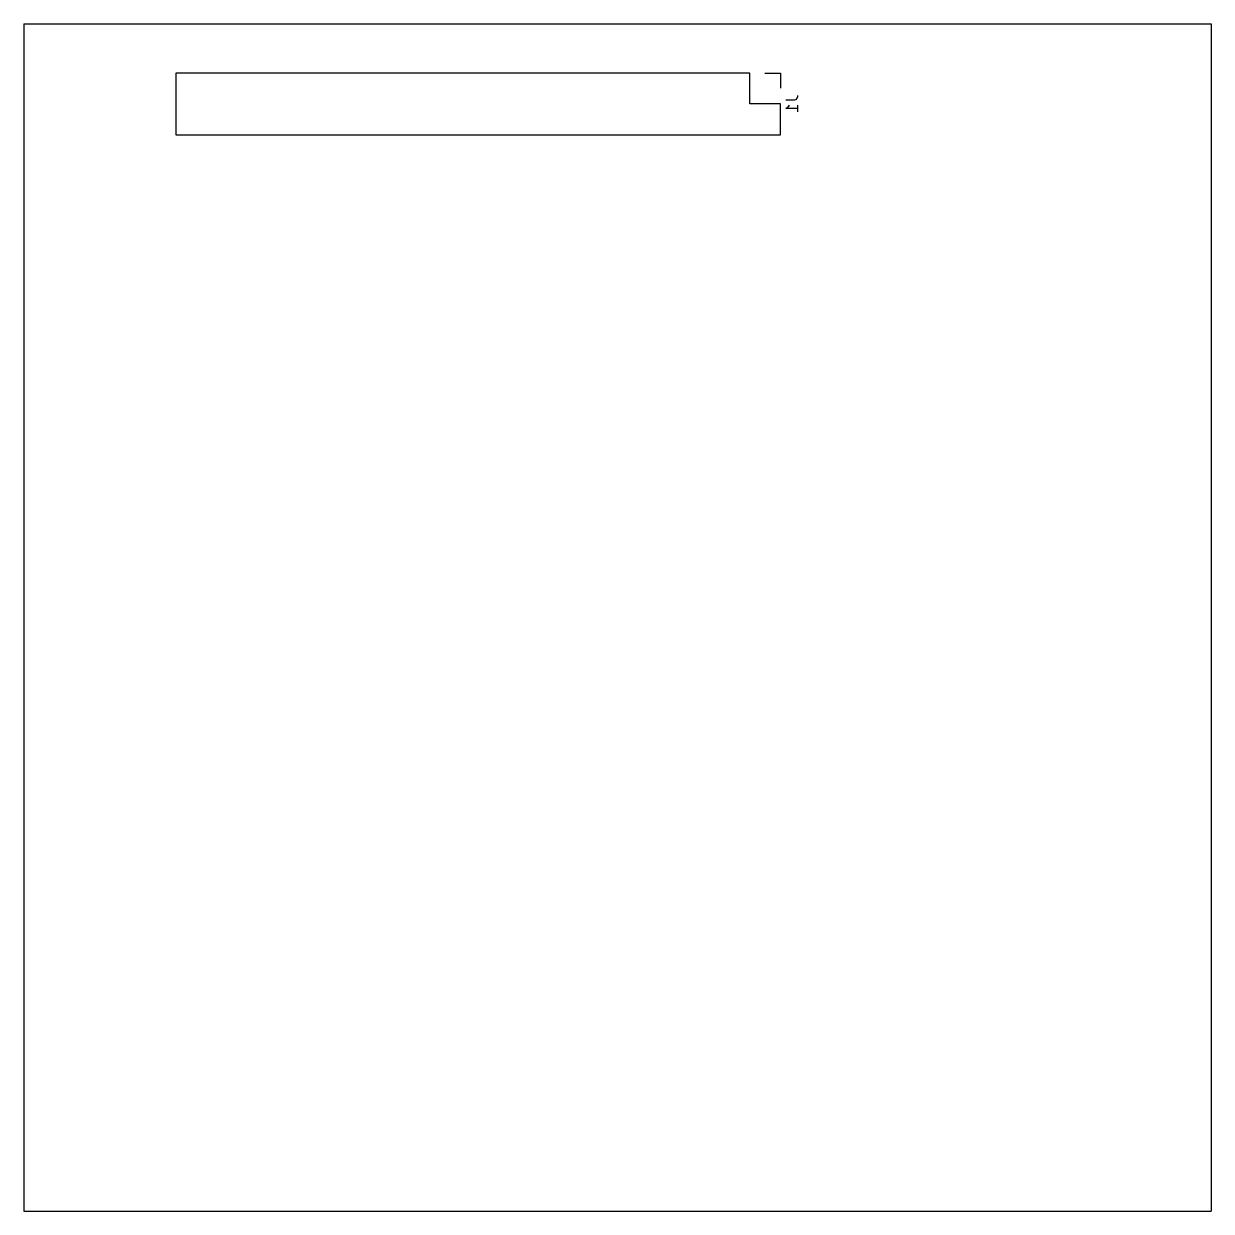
# Model space of a CAD drawing. Extents: x 25 to 125, y -125 to -25.
import ezdxf

# ---------------------------------------------------------------- set-up
doc = ezdxf.new("R2010")
doc.units = 0
doc.header["$MEASUREMENT"] = 0
doc.layers.add('BLACK', color=7, linetype='CONTINUOUS')

msp = doc.modelspace()

# ---------------------------------------------------------------- linework, layer by layer
at = {"layer": 'Black'}
for p, q in [((25, -25), (25, -125)), ((25, -25), (125, -25)), ((125, -25), (125, -125)), ((86.134, -29.15), (37.814, -29.15)), ((37.814, -29.15), (37.814, -34.35)), ((86.134, -31.75), (86.134, -29.15)), ((87.404, -29.15), (88.734, -29.15)), ((88.734, -29.15), (88.734, -30.42)), ((88.734, -31.75), (86.134, -31.75)), ((88.734, -34.35), (88.734, -31.75)), ((89.1864, -31.4167), (89.9007, -31.4167)), ((89.3292, -32.0357), (89.4245, -31.9405)), ((89.4245, -31.9405), (89.4721, -31.8452)), ((89.9007, -31.4167), (90.0435, -31.369)), ((90.0435, -31.369), (90.1388, -31.2738)), ((90.1388, -31.2738), (90.1864, -31.131)), ((90.1864, -31.131), (90.1864, -31.0357)), ((90.1864, -32.4167), (90.1864, -31.8452)), ((89.1864, -32.131), (89.3292, -32.0357)), ((90.1864, -32.131), (89.1864, -32.131)), ((37.814, -34.35), (88.734, -34.35)), ((25, -125), (125, -125))]:
    msp.add_line(p, q, dxfattribs=at)

doc.saveas('drawing.dxf')
